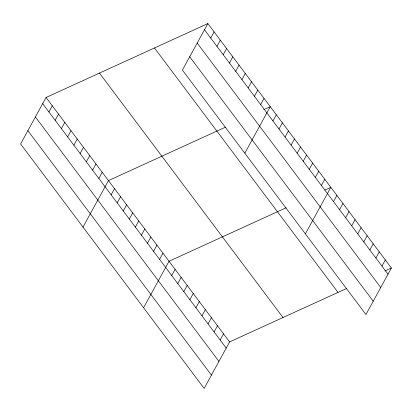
<?xml version="1.0" encoding="UTF-8"?>
<svg xmlns="http://www.w3.org/2000/svg" width="412" height="412" viewBox="0 0 412 412"><rect width="100%" height="100%" fill="white"/><g stroke="black" fill="none" stroke-linecap="round" stroke-linejoin="round"><path stroke-width="0.62" d="M207.859 23.582L182.403 70.076L365.944 314.516L391.4 268.021L207.859 23.582L46.056 97.484L20.6 143.979L204.141 388.418L229.597 341.924L346.724 288.431M48.915 111.966L52.293 105.796M55.157 120.278L58.535 114.103M61.393 128.59L64.777 122.415M67.635 136.902L71.013 130.728M73.877 145.209L77.255 139.04M80.119 153.522L83.497 147.347M86.355 161.834L89.739 155.659M92.597 170.146L95.975 163.971M98.839 178.458L102.217 172.283M83.003 227.084L108.459 180.595L225.585 127.097M111.137 194.835L114.515 188.66M117.193 202.9L120.572 196.725M210.717 38.069L214.096 31.894M123.25 210.965L126.628 204.795M216.959 46.381L220.338 40.206M129.306 219.035L132.685 212.86M223.201 54.688L226.579 48.518M135.363 227.1L138.741 220.925M229.438 63L232.821 56.825M141.419 235.164L144.797 228.995M235.679 71.312L239.058 65.137M147.475 243.235L150.859 237.06M241.921 79.624L245.3 73.449M153.532 251.299L156.915 245.125M248.163 87.931L251.541 81.761M159.588 259.364L162.972 253.189M254.4 96.243L257.783 90.074M143.572 307.754L169.028 261.26L286.155 207.766M260.642 104.555L264.02 98.38M171.706 275.499L175.085 269.324M244.81 153.187L270.262 106.693L263.726 109.68M177.763 283.564L181.141 277.389M272.94 120.932L276.318 114.757M183.819 291.629L187.197 285.459M278.996 128.997L282.375 122.828M189.875 299.699L193.254 293.524M285.053 137.067L288.431 130.892M195.932 307.764L199.31 301.589M291.109 145.132L294.487 138.957M201.988 315.829L205.367 309.659M297.165 153.197L300.549 147.027M208.045 323.899L211.428 317.724M303.222 161.267L306.605 155.092M214.101 331.964L217.485 325.789M309.278 169.332L312.662 163.157M220.157 340.029L223.541 333.859M315.34 177.397L318.718 171.227M321.396 185.467L324.774 179.292M305.374 233.851L330.831 187.357L324.836 190.097M333.509 201.597L336.887 195.427M339.565 209.667L342.944 203.492M345.622 217.732L349 211.557M351.678 225.797L355.056 219.627M357.734 233.867L361.118 227.692M363.791 241.932L367.174 235.757M369.847 249.996L373.231 243.827M375.909 258.067L379.287 251.892M381.965 266.131L385.344 259.957M384.859 271.008L391.4 268.021M204.476 29.757L388.022 274.196M197.194 43.064L380.734 287.504M189.69 56.768L373.231 301.213M154.464 47.972L338.005 292.412M99.452 73.094L282.993 317.539M46.056 97.484L229.597 341.924M42.673 103.654L226.219 348.099M35.391 116.962L218.932 361.401M27.882 130.671L211.428 375.111"/></g></svg>
